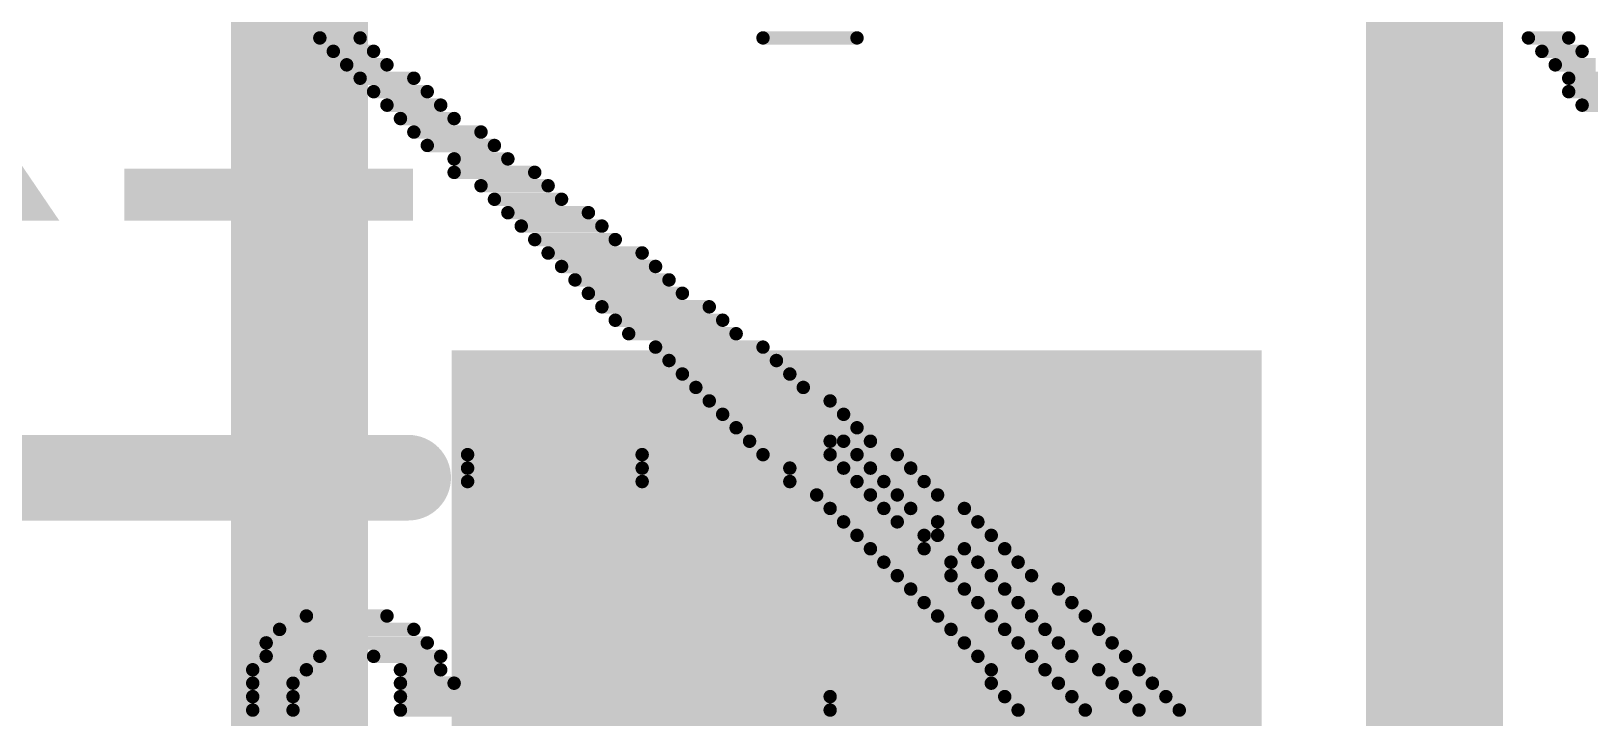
# Model space of a CAD drawing. Header units: inches. Extents: x -8 to 384, y -12 to 64.
# Drawn here: x 11.734 to 14.047, y 0.992 to 2.008 of the extents above; entities that cross this region are included whole.
import ezdxf

# ---------------------------------------------------------------- set-up
doc = ezdxf.new("R2010")
doc.units = ezdxf.units.IN
for name, color, linetype in [('Board_outline', 216, 'Continuous'), ('Bottom Overlay', 54, 'Continuous'), ('Top Layer', 1, 'Continuous'), ('Top Overlay', 2, 'Continuous'), ('Top Paste', 8, 'Continuous'), ('Top Solder', 216, 'Continuous')]:
    doc.layers.add(name, color=color, linetype=linetype)
doc.styles.add('Arial', font='', dxfattribs={"height": 0.2})
doc.styles.get('Arial').set_extended_font_data('Arial')

# ---------------------------------------------------------------- blocks, each defined once
blk = doc.blocks.new('X321532768KGD2SI_42')
at = {"layer": 'Top Layer'}
blk.add_hatch(color=1, dxfattribs=at).paths.add_polyline_path([(-1.75, 0.9), (-0.75, 0.9), (-0.75, -0.9), (-1.75, -0.9)])
at = {"layer": 'Top Paste'}
blk.add_hatch(color=8, dxfattribs=at).paths.add_polyline_path([(-1.75, 0.9), (-0.75, 0.9), (-0.75, -0.9), (-1.75, -0.9)])
at = {"layer": 'Top Solder'}
blk.add_hatch(color=216, dxfattribs=at).paths.add_polyline_path([(-1.8516, 1.0016), (-0.6484, 1.0016), (-0.6484, -1.0016), (-1.8516, -1.0016)])
at = {"layer": 'Top Overlay'}
blk.add_lwpolyline([(0.5842, -0.8128, 0.127, 0.127, 0), (-0.5842, -0.8128, 0.127, 0.127, 0)], format="xyseb", dxfattribs=at)
blk.add_lwpolyline([(-0.6159, -0.8128, 0.0635, 0.0635, 1), (-0.5524, -0.8128, 0.0635, 0.0635, 1)], format="xyseb", close=True, dxfattribs=at)

msp = doc.modelspace()

# ---------------------------------------------------------------- hatches: boundary and pattern name
at = {"layer": 'Top Layer'}
msp.add_hatch(color=1, dxfattribs=at).paths.add_polyline_path([(13.4874, 1.4478), (12.446, 1.4478), (12.446, -0.3556), (13.4874, -0.3556)])

# ---------------------------------------------------------------- linework, layer by layer
at = {"layer": 'Board_outline'}
msp.add_lwpolyline([(37.5368, 13.3604, 0.254, 0.254, 1), (-7.4632, 13.3604, 0.254, 0.254, 1)], format="xyseb", close=True, dxfattribs=at)
at = {"layer": 'Bottom Overlay'}
for points in [[(12.1623, 1.9985, 0.0199, 0.0199, 0), (12.2221, 1.9985, 0.0199, 0.0199, 0)], [(12.8204, 1.9985, 0.0199, 0.0199, 0), (12.9599, 1.9985, 0.0199, 0.0199, 0)], [(13.9569, 1.9985, 0.0199, 0.0199, 0), (14.0168, 1.9985, 0.0199, 0.0199, 0)], [(12.1823, 1.9786, 0.0199, 0.0199, 0), (12.2421, 1.9786, 0.0199, 0.0199, 0)], [(12.2022, 1.9586, 0.0199, 0.0199, 0), (12.262, 1.9586, 0.0199, 0.0199, 0)], [(13.9769, 1.9786, 0.0199, 0.0199, 0), (14.0367, 1.9786, 0.0199, 0.0199, 0)], [(13.9968, 1.9586, 0.0199, 0.0199, 0), (14.0566, 1.9586, 0.0199, 0.0199, 0)], [(12.2221, 1.9387, 0.0199, 0.0199, 0), (12.3019, 1.9387, 0.0199, 0.0199, 0)], [(14.0168, 1.9387, 0.0199, 0.0199, 0), (14.0766, 1.9387, 0.0199, 0.0199, 0)], [(12.2421, 1.9188, 0.0199, 0.0199, 0), (12.3218, 1.9188, 0.0199, 0.0199, 0)], [(14.0168, 1.9188, 0.0199, 0.0199, 0), (14.0766, 1.9188, 0.0199, 0.0199, 0)], [(12.262, 1.8988, 0.0199, 0.0199, 0), (12.3418, 1.8988, 0.0199, 0.0199, 0)], [(14.0367, 1.8988, 0.0199, 0.0199, 0), (14.0965, 1.8988, 0.0199, 0.0199, 0)], [(12.282, 1.8789, 0.0199, 0.0199, 0), (12.3617, 1.8789, 0.0199, 0.0199, 0)], [(12.3019, 1.8589, 0.0199, 0.0199, 0), (12.4016, 1.8589, 0.0199, 0.0199, 0)], [(12.3218, 1.839, 0.0199, 0.0199, 0), (12.4215, 1.839, 0.0199, 0.0199, 0)], [(12.3617, 1.8191, 0.0199, 0.0199, 0), (12.4415, 1.8191, 0.0199, 0.0199, 0)], [(12.3617, 1.7991, 0.0199, 0.0199, 0), (12.4814, 1.7991, 0.0199, 0.0199, 0)], [(12.4016, 1.7792, 0.0199, 0.0199, 0), (12.5013, 1.7792, 0.0199, 0.0199, 0)], [(12.4215, 1.7592, 0.0199, 0.0199, 0), (12.5213, 1.7592, 0.0199, 0.0199, 0)], [(12.4415, 1.7393, 0.0199, 0.0199, 0), (12.5611, 1.7393, 0.0199, 0.0199, 0)], [(12.4614, 1.7194, 0.0199, 0.0199, 0), (12.5811, 1.7194, 0.0199, 0.0199, 0)], [(12.4814, 1.6994, 0.0199, 0.0199, 0), (12.601, 1.6994, 0.0199, 0.0199, 0)], [(12.5013, 1.6795, 0.0199, 0.0199, 0), (12.6409, 1.6795, 0.0199, 0.0199, 0)], [(12.5213, 1.6595, 0.0199, 0.0199, 0), (12.6608, 1.6595, 0.0199, 0.0199, 0)], [(12.5412, 1.6396, 0.0199, 0.0199, 0), (12.6808, 1.6396, 0.0199, 0.0199, 0)], [(12.5611, 1.6197, 0.0199, 0.0199, 0), (12.7007, 1.6197, 0.0199, 0.0199, 0)], [(12.5811, 1.5997, 0.0199, 0.0199, 0), (12.7406, 1.5997, 0.0199, 0.0199, 0)], [(12.601, 1.5798, 0.0199, 0.0199, 0), (12.7605, 1.5798, 0.0199, 0.0199, 0)], [(12.621, 1.5598, 0.0199, 0.0199, 0), (12.7805, 1.5598, 0.0199, 0.0199, 0)], [(12.6608, 1.5399, 0.0199, 0.0199, 0), (12.8204, 1.5399, 0.0199, 0.0199, 0)], [(12.6808, 1.52, 0.0199, 0.0199, 0), (12.8403, 1.52, 0.0199, 0.0199, 0)], [(12.7007, 1.5, 0.0199, 0.0199, 0), (12.8602, 1.5, 0.0199, 0.0199, 0)], [(12.7207, 1.4801, 0.0199, 0.0199, 0), (12.8802, 1.4801, 0.0199, 0.0199, 0)], [(12.7406, 1.4601, 0.0199, 0.0199, 0), (12.9201, 1.4601, 0.0199, 0.0199, 0)], [(12.7605, 1.4402, 0.0199, 0.0199, 0), (12.94, 1.4402, 0.0199, 0.0199, 0)], [(12.7805, 1.4203, 0.0199, 0.0199, 0), (12.9599, 1.4203, 0.0199, 0.0199, 0)], [(12.3817, 1.3804, 0.0199, 0.0199, 0), (12.6409, 1.3804, 0.0199, 0.0199, 0)], [(12.8004, 1.4003, 0.0199, 0.0199, 0), (12.9201, 1.4003, 0.0199, 0.0199, 0)], [(12.8204, 1.3804, 0.0199, 0.0199, 0), (12.9201, 1.3804, 0.0199, 0.0199, 0)], [(12.94, 1.4003, 0.0199, 0.0199, 0), (12.9799, 1.4003, 0.0199, 0.0199, 0)], [(12.9599, 1.3804, 0.0199, 0.0199, 0), (13.0198, 1.3804, 0.0199, 0.0199, 0)], [(12.3817, 1.3604, 0.0199, 0.0199, 0), (12.6409, 1.3604, 0.0199, 0.0199, 0)], [(12.8602, 1.3604, 0.0199, 0.0199, 0), (12.94, 1.3604, 0.0199, 0.0199, 0)], [(12.9799, 1.3604, 0.0199, 0.0199, 0), (13.0397, 1.3604, 0.0199, 0.0199, 0)], [(12.3817, 1.3405, 0.0199, 0.0199, 0), (12.6409, 1.3405, 0.0199, 0.0199, 0)], [(12.8602, 1.3405, 0.0199, 0.0199, 0), (12.9599, 1.3405, 0.0199, 0.0199, 0)], [(12.9998, 1.3405, 0.0199, 0.0199, 0), (13.0596, 1.3405, 0.0199, 0.0199, 0)], [(12.9001, 1.3206, 0.0199, 0.0199, 0), (12.9799, 1.3206, 0.0199, 0.0199, 0)], [(13.0198, 1.3206, 0.0199, 0.0199, 0), (13.0796, 1.3206, 0.0199, 0.0199, 0)], [(12.9201, 1.3006, 0.0199, 0.0199, 0), (12.9998, 1.3006, 0.0199, 0.0199, 0)], [(13.0397, 1.3006, 0.0199, 0.0199, 0), (13.1195, 1.3006, 0.0199, 0.0199, 0)], [(12.94, 1.2807, 0.0199, 0.0199, 0), (13.0198, 1.2807, 0.0199, 0.0199, 0)], [(13.0796, 1.2807, 0.0199, 0.0199, 0), (13.1394, 1.2807, 0.0199, 0.0199, 0)], [(12.9599, 1.2607, 0.0199, 0.0199, 0), (13.0596, 1.2607, 0.0199, 0.0199, 0)], [(12.9799, 1.2408, 0.0199, 0.0199, 0), (13.0596, 1.2408, 0.0199, 0.0199, 0)], [(13.0796, 1.2607, 0.0199, 0.0199, 0), (13.1593, 1.2607, 0.0199, 0.0199, 0)], [(13.1195, 1.2408, 0.0199, 0.0199, 0), (13.1793, 1.2408, 0.0199, 0.0199, 0)], [(12.9998, 1.2209, 0.0199, 0.0199, 0), (13.0995, 1.2209, 0.0199, 0.0199, 0)], [(13.1394, 1.2209, 0.0199, 0.0199, 0), (13.1992, 1.2209, 0.0199, 0.0199, 0)], [(13.0198, 1.2009, 0.0199, 0.0199, 0), (13.0995, 1.2009, 0.0199, 0.0199, 0)], [(13.1593, 1.2009, 0.0199, 0.0199, 0), (13.2192, 1.2009, 0.0199, 0.0199, 0)], [(13.0397, 1.181, 0.0199, 0.0199, 0), (13.1195, 1.181, 0.0199, 0.0199, 0)], [(13.1793, 1.181, 0.0199, 0.0199, 0), (13.259, 1.181, 0.0199, 0.0199, 0)], [(13.0596, 1.161, 0.0199, 0.0199, 0), (13.1394, 1.161, 0.0199, 0.0199, 0)], [(13.1992, 1.161, 0.0199, 0.0199, 0), (13.279, 1.161, 0.0199, 0.0199, 0)], [(12.1424, 1.1411, 0.0199, 0.0199, 0), (12.262, 1.1411, 0.0199, 0.0199, 0)], [(13.0796, 1.1411, 0.0199, 0.0199, 0), (13.1593, 1.1411, 0.0199, 0.0199, 0)], [(13.2192, 1.1411, 0.0199, 0.0199, 0), (13.2989, 1.1411, 0.0199, 0.0199, 0)], [(12.0826, 1.1012, 0.0199, 0.0199, 0), (12.3218, 1.1012, 0.0199, 0.0199, 0)], [(12.1025, 1.1212, 0.0199, 0.0199, 0), (12.3019, 1.1212, 0.0199, 0.0199, 0)], [(13.0995, 1.1212, 0.0199, 0.0199, 0), (13.1793, 1.1212, 0.0199, 0.0199, 0)], [(13.1195, 1.1012, 0.0199, 0.0199, 0), (13.1992, 1.1012, 0.0199, 0.0199, 0)], [(13.2391, 1.1212, 0.0199, 0.0199, 0), (13.3189, 1.1212, 0.0199, 0.0199, 0)], [(13.259, 1.1012, 0.0199, 0.0199, 0), (13.3388, 1.1012, 0.0199, 0.0199, 0)], [(12.0826, 1.0813, 0.0199, 0.0199, 0), (12.1623, 1.0813, 0.0199, 0.0199, 0)], [(12.2421, 1.0813, 0.0199, 0.0199, 0), (12.3418, 1.0813, 0.0199, 0.0199, 0)], [(13.1394, 1.0813, 0.0199, 0.0199, 0), (13.2192, 1.0813, 0.0199, 0.0199, 0)], [(13.279, 1.0813, 0.0199, 0.0199, 0), (13.3587, 1.0813, 0.0199, 0.0199, 0)], [(12.0626, 1.0613, 0.0199, 0.0199, 0), (12.1424, 1.0613, 0.0199, 0.0199, 0)], [(12.282, 1.0613, 0.0199, 0.0199, 0), (12.3418, 1.0613, 0.0199, 0.0199, 0)], [(13.1593, 1.0613, 0.0199, 0.0199, 0), (13.2391, 1.0613, 0.0199, 0.0199, 0)], [(13.3189, 1.0613, 0.0199, 0.0199, 0), (13.3787, 1.0613, 0.0199, 0.0199, 0)], [(12.0626, 1.0414, 0.0199, 0.0199, 0), (12.1224, 1.0414, 0.0199, 0.0199, 0)], [(12.282, 1.0414, 0.0199, 0.0199, 0), (12.3617, 1.0414, 0.0199, 0.0199, 0)], [(13.1593, 1.0414, 0.0199, 0.0199, 0), (13.259, 1.0414, 0.0199, 0.0199, 0)], [(13.3388, 1.0414, 0.0199, 0.0199, 0), (13.3986, 1.0414, 0.0199, 0.0199, 0)], [(12.0626, 1.0215, 0.0199, 0.0199, 0), (12.1224, 1.0215, 0.0199, 0.0199, 0)], [(12.282, 1.0215, 0.0199, 0.0199, 0), (12.9201, 1.0215, 0.0199, 0.0199, 0)], [(13.1793, 1.0215, 0.0199, 0.0199, 0), (13.279, 1.0215, 0.0199, 0.0199, 0)], [(13.3587, 1.0215, 0.0199, 0.0199, 0), (13.4186, 1.0215, 0.0199, 0.0199, 0)], [(12.0626, 1.0015, 0.0199, 0.0199, 0), (12.1224, 1.0015, 0.0199, 0.0199, 0)], [(12.282, 1.0015, 0.0199, 0.0199, 0), (12.9201, 1.0015, 0.0199, 0.0199, 0)], [(13.1992, 1.0015, 0.0199, 0.0199, 0), (13.2989, 1.0015, 0.0199, 0.0199, 0)], [(13.3787, 1.0015, 0.0199, 0.0199, 0), (13.4385, 1.0015, 0.0199, 0.0199, 0)]]:
    msp.add_lwpolyline(points, format="xyseb", dxfattribs=at)
for points in [[(12.1573, 1.9985, 0.00997, 0.00997, 1), (12.1673, 1.9985, 0.00997, 0.00997, 1)], [(12.2172, 1.9985, 0.00997, 0.00997, 1), (12.2271, 1.9985, 0.00997, 0.00997, 1)], [(12.8154, 1.9985, 0.00997, 0.00997, 1), (12.8253, 1.9985, 0.00997, 0.00997, 1)], [(12.955, 1.9985, 0.00997, 0.00997, 1), (12.9649, 1.9985, 0.00997, 0.00997, 1)], [(13.952, 1.9985, 0.00997, 0.00997, 1), (13.9619, 1.9985, 0.00997, 0.00997, 1)], [(14.0118, 1.9985, 0.00997, 0.00997, 1), (14.0217, 1.9985, 0.00997, 0.00997, 1)], [(12.1773, 1.9786, 0.00997, 0.00997, 1), (12.1873, 1.9786, 0.00997, 0.00997, 1)], [(12.1972, 1.9586, 0.00997, 0.00997, 1), (12.2072, 1.9586, 0.00997, 0.00997, 1)], [(12.2371, 1.9786, 0.00997, 0.00997, 1), (12.2471, 1.9786, 0.00997, 0.00997, 1)], [(12.257, 1.9586, 0.00997, 0.00997, 1), (12.267, 1.9586, 0.00997, 0.00997, 1)], [(13.9719, 1.9786, 0.00997, 0.00997, 1), (13.9819, 1.9786, 0.00997, 0.00997, 1)], [(13.9918, 1.9586, 0.00997, 0.00997, 1), (14.0018, 1.9586, 0.00997, 0.00997, 1)], [(14.0317, 1.9786, 0.00997, 0.00997, 1), (14.0417, 1.9786, 0.00997, 0.00997, 1)], [(12.2172, 1.9387, 0.00997, 0.00997, 1), (12.2271, 1.9387, 0.00997, 0.00997, 1)], [(12.2969, 1.9387, 0.00997, 0.00997, 1), (12.3069, 1.9387, 0.00997, 0.00997, 1)], [(14.0118, 1.9387, 0.00997, 0.00997, 1), (14.0217, 1.9387, 0.00997, 0.00997, 1)], [(12.2371, 1.9188, 0.00997, 0.00997, 1), (12.2471, 1.9188, 0.00997, 0.00997, 1)], [(12.3169, 1.9188, 0.00997, 0.00997, 1), (12.3268, 1.9188, 0.00997, 0.00997, 1)], [(14.0118, 1.9188, 0.00997, 0.00997, 1), (14.0217, 1.9188, 0.00997, 0.00997, 1)], [(12.257, 1.8988, 0.00997, 0.00997, 1), (12.267, 1.8988, 0.00997, 0.00997, 1)], [(12.3368, 1.8988, 0.00997, 0.00997, 1), (12.3468, 1.8988, 0.00997, 0.00997, 1)], [(14.0317, 1.8988, 0.00997, 0.00997, 1), (14.0417, 1.8988, 0.00997, 0.00997, 1)], [(12.277, 1.8789, 0.00997, 0.00997, 1), (12.287, 1.8789, 0.00997, 0.00997, 1)], [(12.3567, 1.8789, 0.00997, 0.00997, 1), (12.3667, 1.8789, 0.00997, 0.00997, 1)], [(12.2969, 1.8589, 0.00997, 0.00997, 1), (12.3069, 1.8589, 0.00997, 0.00997, 1)], [(12.3966, 1.8589, 0.00997, 0.00997, 1), (12.4066, 1.8589, 0.00997, 0.00997, 1)], [(12.3169, 1.839, 0.00997, 0.00997, 1), (12.3268, 1.839, 0.00997, 0.00997, 1)], [(12.3567, 1.8191, 0.00997, 0.00997, 1), (12.3667, 1.8191, 0.00997, 0.00997, 1)], [(12.4166, 1.839, 0.00997, 0.00997, 1), (12.4265, 1.839, 0.00997, 0.00997, 1)], [(12.4365, 1.8191, 0.00997, 0.00997, 1), (12.4465, 1.8191, 0.00997, 0.00997, 1)], [(12.3567, 1.7991, 0.00997, 0.00997, 1), (12.3667, 1.7991, 0.00997, 0.00997, 1)], [(12.4764, 1.7991, 0.00997, 0.00997, 1), (12.4864, 1.7991, 0.00997, 0.00997, 1)], [(12.3966, 1.7792, 0.00997, 0.00997, 1), (12.4066, 1.7792, 0.00997, 0.00997, 1)], [(12.4963, 1.7792, 0.00997, 0.00997, 1), (12.5063, 1.7792, 0.00997, 0.00997, 1)], [(12.4166, 1.7592, 0.00997, 0.00997, 1), (12.4265, 1.7592, 0.00997, 0.00997, 1)], [(12.5163, 1.7592, 0.00997, 0.00997, 1), (12.5262, 1.7592, 0.00997, 0.00997, 1)], [(12.4365, 1.7393, 0.00997, 0.00997, 1), (12.4465, 1.7393, 0.00997, 0.00997, 1)], [(12.5561, 1.7393, 0.00997, 0.00997, 1), (12.5661, 1.7393, 0.00997, 0.00997, 1)], [(12.4564, 1.7194, 0.00997, 0.00997, 1), (12.4664, 1.7194, 0.00997, 0.00997, 1)], [(12.5761, 1.7194, 0.00997, 0.00997, 1), (12.5861, 1.7194, 0.00997, 0.00997, 1)], [(12.4764, 1.6994, 0.00997, 0.00997, 1), (12.4864, 1.6994, 0.00997, 0.00997, 1)], [(12.4963, 1.6795, 0.00997, 0.00997, 1), (12.5063, 1.6795, 0.00997, 0.00997, 1)], [(12.596, 1.6994, 0.00997, 0.00997, 1), (12.606, 1.6994, 0.00997, 0.00997, 1)], [(12.6359, 1.6795, 0.00997, 0.00997, 1), (12.6459, 1.6795, 0.00997, 0.00997, 1)], [(12.5163, 1.6595, 0.00997, 0.00997, 1), (12.5262, 1.6595, 0.00997, 0.00997, 1)], [(12.6558, 1.6595, 0.00997, 0.00997, 1), (12.6658, 1.6595, 0.00997, 0.00997, 1)], [(12.5362, 1.6396, 0.00997, 0.00997, 1), (12.5462, 1.6396, 0.00997, 0.00997, 1)], [(12.6758, 1.6396, 0.00997, 0.00997, 1), (12.6858, 1.6396, 0.00997, 0.00997, 1)], [(12.5561, 1.6197, 0.00997, 0.00997, 1), (12.5661, 1.6197, 0.00997, 0.00997, 1)], [(12.6957, 1.6197, 0.00997, 0.00997, 1), (12.7057, 1.6197, 0.00997, 0.00997, 1)], [(12.5761, 1.5997, 0.00997, 0.00997, 1), (12.5861, 1.5997, 0.00997, 0.00997, 1)], [(12.7356, 1.5997, 0.00997, 0.00997, 1), (12.7456, 1.5997, 0.00997, 0.00997, 1)], [(12.596, 1.5798, 0.00997, 0.00997, 1), (12.606, 1.5798, 0.00997, 0.00997, 1)], [(12.7555, 1.5798, 0.00997, 0.00997, 1), (12.7655, 1.5798, 0.00997, 0.00997, 1)], [(12.616, 1.5598, 0.00997, 0.00997, 1), (12.6259, 1.5598, 0.00997, 0.00997, 1)], [(12.6558, 1.5399, 0.00997, 0.00997, 1), (12.6658, 1.5399, 0.00997, 0.00997, 1)], [(12.7755, 1.5598, 0.00997, 0.00997, 1), (12.7855, 1.5598, 0.00997, 0.00997, 1)], [(12.8154, 1.5399, 0.00997, 0.00997, 1), (12.8253, 1.5399, 0.00997, 0.00997, 1)], [(12.6758, 1.52, 0.00997, 0.00997, 1), (12.6858, 1.52, 0.00997, 0.00997, 1)], [(12.8353, 1.52, 0.00997, 0.00997, 1), (12.8453, 1.52, 0.00997, 0.00997, 1)], [(12.6957, 1.5, 0.00997, 0.00997, 1), (12.7057, 1.5, 0.00997, 0.00997, 1)], [(12.8552, 1.5, 0.00997, 0.00997, 1), (12.8652, 1.5, 0.00997, 0.00997, 1)], [(12.7157, 1.4801, 0.00997, 0.00997, 1), (12.7256, 1.4801, 0.00997, 0.00997, 1)], [(12.8752, 1.4801, 0.00997, 0.00997, 1), (12.8852, 1.4801, 0.00997, 0.00997, 1)], [(12.7356, 1.4601, 0.00997, 0.00997, 1), (12.7456, 1.4601, 0.00997, 0.00997, 1)], [(12.9151, 1.4601, 0.00997, 0.00997, 1), (12.925, 1.4601, 0.00997, 0.00997, 1)], [(12.7555, 1.4402, 0.00997, 0.00997, 1), (12.7655, 1.4402, 0.00997, 0.00997, 1)], [(12.935, 1.4402, 0.00997, 0.00997, 1), (12.945, 1.4402, 0.00997, 0.00997, 1)], [(12.7755, 1.4203, 0.00997, 0.00997, 1), (12.7855, 1.4203, 0.00997, 0.00997, 1)], [(12.955, 1.4203, 0.00997, 0.00997, 1), (12.9649, 1.4203, 0.00997, 0.00997, 1)], [(12.3767, 1.3804, 0.00997, 0.00997, 1), (12.3867, 1.3804, 0.00997, 0.00997, 1)], [(12.6359, 1.3804, 0.00997, 0.00997, 1), (12.6459, 1.3804, 0.00997, 0.00997, 1)], [(12.7954, 1.4003, 0.00997, 0.00997, 1), (12.8054, 1.4003, 0.00997, 0.00997, 1)], [(12.8154, 1.3804, 0.00997, 0.00997, 1), (12.8253, 1.3804, 0.00997, 0.00997, 1)], [(12.9151, 1.4003, 0.00997, 0.00997, 1), (12.925, 1.4003, 0.00997, 0.00997, 1)], [(12.9151, 1.3804, 0.00997, 0.00997, 1), (12.925, 1.3804, 0.00997, 0.00997, 1)], [(12.935, 1.4003, 0.00997, 0.00997, 1), (12.945, 1.4003, 0.00997, 0.00997, 1)], [(12.955, 1.3804, 0.00997, 0.00997, 1), (12.9649, 1.3804, 0.00997, 0.00997, 1)], [(12.9749, 1.4003, 0.00997, 0.00997, 1), (12.9849, 1.4003, 0.00997, 0.00997, 1)], [(13.0148, 1.3804, 0.00997, 0.00997, 1), (13.0247, 1.3804, 0.00997, 0.00997, 1)], [(12.3767, 1.3604, 0.00997, 0.00997, 1), (12.3867, 1.3604, 0.00997, 0.00997, 1)], [(12.6359, 1.3604, 0.00997, 0.00997, 1), (12.6459, 1.3604, 0.00997, 0.00997, 1)], [(12.8552, 1.3604, 0.00997, 0.00997, 1), (12.8652, 1.3604, 0.00997, 0.00997, 1)], [(12.935, 1.3604, 0.00997, 0.00997, 1), (12.945, 1.3604, 0.00997, 0.00997, 1)], [(12.9749, 1.3604, 0.00997, 0.00997, 1), (12.9849, 1.3604, 0.00997, 0.00997, 1)], [(13.0347, 1.3604, 0.00997, 0.00997, 1), (13.0447, 1.3604, 0.00997, 0.00997, 1)], [(12.3767, 1.3405, 0.00997, 0.00997, 1), (12.3867, 1.3405, 0.00997, 0.00997, 1)], [(12.6359, 1.3405, 0.00997, 0.00997, 1), (12.6459, 1.3405, 0.00997, 0.00997, 1)], [(12.8552, 1.3405, 0.00997, 0.00997, 1), (12.8652, 1.3405, 0.00997, 0.00997, 1)], [(12.955, 1.3405, 0.00997, 0.00997, 1), (12.9649, 1.3405, 0.00997, 0.00997, 1)], [(12.9948, 1.3405, 0.00997, 0.00997, 1), (13.0048, 1.3405, 0.00997, 0.00997, 1)], [(13.0547, 1.3405, 0.00997, 0.00997, 1), (13.0646, 1.3405, 0.00997, 0.00997, 1)], [(12.8951, 1.3206, 0.00997, 0.00997, 1), (12.9051, 1.3206, 0.00997, 0.00997, 1)], [(12.9749, 1.3206, 0.00997, 0.00997, 1), (12.9849, 1.3206, 0.00997, 0.00997, 1)], [(13.0148, 1.3206, 0.00997, 0.00997, 1), (13.0247, 1.3206, 0.00997, 0.00997, 1)], [(13.0746, 1.3206, 0.00997, 0.00997, 1), (13.0846, 1.3206, 0.00997, 0.00997, 1)], [(12.9151, 1.3006, 0.00997, 0.00997, 1), (12.925, 1.3006, 0.00997, 0.00997, 1)], [(12.9948, 1.3006, 0.00997, 0.00997, 1), (13.0048, 1.3006, 0.00997, 0.00997, 1)], [(13.0347, 1.3006, 0.00997, 0.00997, 1), (13.0447, 1.3006, 0.00997, 0.00997, 1)], [(13.1145, 1.3006, 0.00997, 0.00997, 1), (13.1244, 1.3006, 0.00997, 0.00997, 1)], [(12.935, 1.2807, 0.00997, 0.00997, 1), (12.945, 1.2807, 0.00997, 0.00997, 1)], [(13.0148, 1.2807, 0.00997, 0.00997, 1), (13.0247, 1.2807, 0.00997, 0.00997, 1)], [(13.0746, 1.2807, 0.00997, 0.00997, 1), (13.0846, 1.2807, 0.00997, 0.00997, 1)], [(13.1344, 1.2807, 0.00997, 0.00997, 1), (13.1444, 1.2807, 0.00997, 0.00997, 1)], [(12.955, 1.2607, 0.00997, 0.00997, 1), (12.9649, 1.2607, 0.00997, 0.00997, 1)], [(12.9749, 1.2408, 0.00997, 0.00997, 1), (12.9849, 1.2408, 0.00997, 0.00997, 1)], [(13.0547, 1.2607, 0.00997, 0.00997, 1), (13.0646, 1.2607, 0.00997, 0.00997, 1)], [(13.0547, 1.2408, 0.00997, 0.00997, 1), (13.0646, 1.2408, 0.00997, 0.00997, 1)], [(13.0746, 1.2607, 0.00997, 0.00997, 1), (13.0846, 1.2607, 0.00997, 0.00997, 1)], [(13.1145, 1.2408, 0.00997, 0.00997, 1), (13.1244, 1.2408, 0.00997, 0.00997, 1)], [(13.1544, 1.2607, 0.00997, 0.00997, 1), (13.1643, 1.2607, 0.00997, 0.00997, 1)], [(13.1743, 1.2408, 0.00997, 0.00997, 1), (13.1843, 1.2408, 0.00997, 0.00997, 1)], [(12.9948, 1.2209, 0.00997, 0.00997, 1), (13.0048, 1.2209, 0.00997, 0.00997, 1)], [(13.0945, 1.2209, 0.00997, 0.00997, 1), (13.1045, 1.2209, 0.00997, 0.00997, 1)], [(13.1344, 1.2209, 0.00997, 0.00997, 1), (13.1444, 1.2209, 0.00997, 0.00997, 1)], [(13.1942, 1.2209, 0.00997, 0.00997, 1), (13.2042, 1.2209, 0.00997, 0.00997, 1)], [(13.0148, 1.2009, 0.00997, 0.00997, 1), (13.0247, 1.2009, 0.00997, 0.00997, 1)], [(13.0945, 1.2009, 0.00997, 0.00997, 1), (13.1045, 1.2009, 0.00997, 0.00997, 1)], [(13.1544, 1.2009, 0.00997, 0.00997, 1), (13.1643, 1.2009, 0.00997, 0.00997, 1)], [(13.2142, 1.2009, 0.00997, 0.00997, 1), (13.2241, 1.2009, 0.00997, 0.00997, 1)], [(13.0347, 1.181, 0.00997, 0.00997, 1), (13.0447, 1.181, 0.00997, 0.00997, 1)], [(13.1145, 1.181, 0.00997, 0.00997, 1), (13.1244, 1.181, 0.00997, 0.00997, 1)], [(13.1743, 1.181, 0.00997, 0.00997, 1), (13.1843, 1.181, 0.00997, 0.00997, 1)], [(13.2541, 1.181, 0.00997, 0.00997, 1), (13.264, 1.181, 0.00997, 0.00997, 1)], [(13.0547, 1.161, 0.00997, 0.00997, 1), (13.0646, 1.161, 0.00997, 0.00997, 1)], [(13.1344, 1.161, 0.00997, 0.00997, 1), (13.1444, 1.161, 0.00997, 0.00997, 1)], [(13.1942, 1.161, 0.00997, 0.00997, 1), (13.2042, 1.161, 0.00997, 0.00997, 1)], [(13.274, 1.161, 0.00997, 0.00997, 1), (13.284, 1.161, 0.00997, 0.00997, 1)], [(12.1374, 1.1411, 0.00997, 0.00997, 1), (12.1474, 1.1411, 0.00997, 0.00997, 1)], [(12.257, 1.1411, 0.00997, 0.00997, 1), (12.267, 1.1411, 0.00997, 0.00997, 1)], [(13.0746, 1.1411, 0.00997, 0.00997, 1), (13.0846, 1.1411, 0.00997, 0.00997, 1)], [(13.1544, 1.1411, 0.00997, 0.00997, 1), (13.1643, 1.1411, 0.00997, 0.00997, 1)], [(13.2142, 1.1411, 0.00997, 0.00997, 1), (13.2241, 1.1411, 0.00997, 0.00997, 1)], [(13.2939, 1.1411, 0.00997, 0.00997, 1), (13.3039, 1.1411, 0.00997, 0.00997, 1)], [(12.0776, 1.1012, 0.00997, 0.00997, 1), (12.0876, 1.1012, 0.00997, 0.00997, 1)], [(12.0975, 1.1212, 0.00997, 0.00997, 1), (12.1075, 1.1212, 0.00997, 0.00997, 1)], [(12.2969, 1.1212, 0.00997, 0.00997, 1), (12.3069, 1.1212, 0.00997, 0.00997, 1)], [(12.3169, 1.1012, 0.00997, 0.00997, 1), (12.3268, 1.1012, 0.00997, 0.00997, 1)], [(13.0945, 1.1212, 0.00997, 0.00997, 1), (13.1045, 1.1212, 0.00997, 0.00997, 1)], [(13.1145, 1.1012, 0.00997, 0.00997, 1), (13.1244, 1.1012, 0.00997, 0.00997, 1)], [(13.1743, 1.1212, 0.00997, 0.00997, 1), (13.1843, 1.1212, 0.00997, 0.00997, 1)], [(13.1942, 1.1012, 0.00997, 0.00997, 1), (13.2042, 1.1012, 0.00997, 0.00997, 1)], [(13.2341, 1.1212, 0.00997, 0.00997, 1), (13.2441, 1.1212, 0.00997, 0.00997, 1)], [(13.2541, 1.1012, 0.00997, 0.00997, 1), (13.264, 1.1012, 0.00997, 0.00997, 1)], [(13.3139, 1.1212, 0.00997, 0.00997, 1), (13.3238, 1.1212, 0.00997, 0.00997, 1)], [(13.3338, 1.1012, 0.00997, 0.00997, 1), (13.3438, 1.1012, 0.00997, 0.00997, 1)], [(12.0776, 1.0813, 0.00997, 0.00997, 1), (12.0876, 1.0813, 0.00997, 0.00997, 1)], [(12.1573, 1.0813, 0.00997, 0.00997, 1), (12.1673, 1.0813, 0.00997, 0.00997, 1)], [(12.2371, 1.0813, 0.00997, 0.00997, 1), (12.2471, 1.0813, 0.00997, 0.00997, 1)], [(12.3368, 1.0813, 0.00997, 0.00997, 1), (12.3468, 1.0813, 0.00997, 0.00997, 1)], [(13.1344, 1.0813, 0.00997, 0.00997, 1), (13.1444, 1.0813, 0.00997, 0.00997, 1)], [(13.2142, 1.0813, 0.00997, 0.00997, 1), (13.2241, 1.0813, 0.00997, 0.00997, 1)], [(13.274, 1.0813, 0.00997, 0.00997, 1), (13.284, 1.0813, 0.00997, 0.00997, 1)], [(13.3538, 1.0813, 0.00997, 0.00997, 1), (13.3637, 1.0813, 0.00997, 0.00997, 1)], [(12.0576, 1.0613, 0.00997, 0.00997, 1), (12.0676, 1.0613, 0.00997, 0.00997, 1)], [(12.1374, 1.0613, 0.00997, 0.00997, 1), (12.1474, 1.0613, 0.00997, 0.00997, 1)], [(12.277, 1.0613, 0.00997, 0.00997, 1), (12.287, 1.0613, 0.00997, 0.00997, 1)], [(12.3368, 1.0613, 0.00997, 0.00997, 1), (12.3468, 1.0613, 0.00997, 0.00997, 1)], [(13.1544, 1.0613, 0.00997, 0.00997, 1), (13.1643, 1.0613, 0.00997, 0.00997, 1)], [(13.2341, 1.0613, 0.00997, 0.00997, 1), (13.2441, 1.0613, 0.00997, 0.00997, 1)], [(13.3139, 1.0613, 0.00997, 0.00997, 1), (13.3238, 1.0613, 0.00997, 0.00997, 1)], [(13.3737, 1.0613, 0.00997, 0.00997, 1), (13.3837, 1.0613, 0.00997, 0.00997, 1)], [(12.0576, 1.0414, 0.00997, 0.00997, 1), (12.0676, 1.0414, 0.00997, 0.00997, 1)], [(12.1175, 1.0414, 0.00997, 0.00997, 1), (12.1274, 1.0414, 0.00997, 0.00997, 1)], [(12.277, 1.0414, 0.00997, 0.00997, 1), (12.287, 1.0414, 0.00997, 0.00997, 1)], [(12.3567, 1.0414, 0.00997, 0.00997, 1), (12.3667, 1.0414, 0.00997, 0.00997, 1)], [(13.1544, 1.0414, 0.00997, 0.00997, 1), (13.1643, 1.0414, 0.00997, 0.00997, 1)], [(13.2541, 1.0414, 0.00997, 0.00997, 1), (13.264, 1.0414, 0.00997, 0.00997, 1)], [(13.3338, 1.0414, 0.00997, 0.00997, 1), (13.3438, 1.0414, 0.00997, 0.00997, 1)], [(13.3936, 1.0414, 0.00997, 0.00997, 1), (13.4036, 1.0414, 0.00997, 0.00997, 1)], [(12.0576, 1.0215, 0.00997, 0.00997, 1), (12.0676, 1.0215, 0.00997, 0.00997, 1)], [(12.1175, 1.0215, 0.00997, 0.00997, 1), (12.1274, 1.0215, 0.00997, 0.00997, 1)], [(12.277, 1.0215, 0.00997, 0.00997, 1), (12.287, 1.0215, 0.00997, 0.00997, 1)], [(12.9151, 1.0215, 0.00997, 0.00997, 1), (12.925, 1.0215, 0.00997, 0.00997, 1)], [(13.1743, 1.0215, 0.00997, 0.00997, 1), (13.1843, 1.0215, 0.00997, 0.00997, 1)], [(13.274, 1.0215, 0.00997, 0.00997, 1), (13.284, 1.0215, 0.00997, 0.00997, 1)], [(13.3538, 1.0215, 0.00997, 0.00997, 1), (13.3637, 1.0215, 0.00997, 0.00997, 1)], [(13.4136, 1.0215, 0.00997, 0.00997, 1), (13.4235, 1.0215, 0.00997, 0.00997, 1)], [(12.0576, 1.0015, 0.00997, 0.00997, 1), (12.0676, 1.0015, 0.00997, 0.00997, 1)], [(12.1175, 1.0015, 0.00997, 0.00997, 1), (12.1274, 1.0015, 0.00997, 0.00997, 1)], [(12.277, 1.0015, 0.00997, 0.00997, 1), (12.287, 1.0015, 0.00997, 0.00997, 1)], [(12.9151, 1.0015, 0.00997, 0.00997, 1), (12.925, 1.0015, 0.00997, 0.00997, 1)], [(13.1942, 1.0015, 0.00997, 0.00997, 1), (13.2042, 1.0015, 0.00997, 0.00997, 1)], [(13.2939, 1.0015, 0.00997, 0.00997, 1), (13.3039, 1.0015, 0.00997, 0.00997, 1)], [(13.3737, 1.0015, 0.00997, 0.00997, 1), (13.3837, 1.0015, 0.00997, 0.00997, 1)], [(13.4335, 1.0015, 0.00997, 0.00997, 1), (13.4435, 1.0015, 0.00997, 0.00997, 1)]]:
    msp.add_lwpolyline(points, format="xyseb", close=True, dxfattribs=at)
at = {"layer": 'Top Layer'}
for points in [[(12.132, 0.6442, 0.2032, 0.2032, 0), (12.132, 3.6518, 0.2032, 0.2032, 0)], [(13.8176, -2.3166, 0.2032, 0.2032, 0), (13.8176, 2.3876, 0.2032, 0.2032, 0)]]:
    msp.add_lwpolyline(points, format="xyseb", dxfattribs=at)

# ---------------------------------------------------------------- block references
at = {"rotation": 180}
msp.add_blockref('X321532768KGD2SI_42', (11.7094, 0.5334), dxfattribs=at)

# ---------------------------------------------------------------- texts
at = {"layer": 'Top Overlay', "style": 'Arial'}
msp.add_text('X1', height=0.7112, dxfattribs=at).set_placement((11.1338, 1.7273))

doc.saveas('drawing.dxf')
